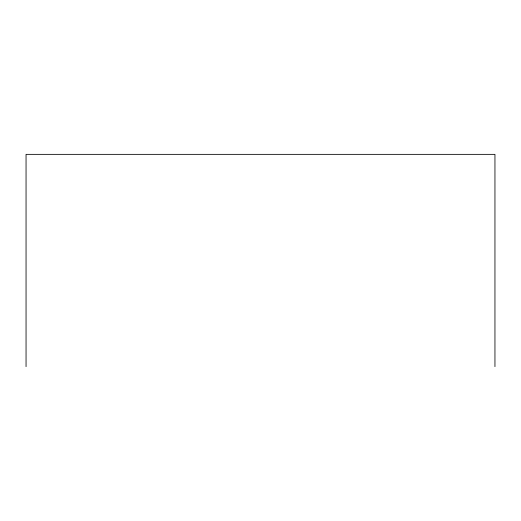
<?xml version="1.0" encoding="UTF-8"?>
<svg xmlns="http://www.w3.org/2000/svg" width="521" height="521" viewBox="0 0 521 521"><rect width="100%" height="100%" fill="white"/><g stroke="black" fill="none" stroke-linecap="round" stroke-linejoin="round"><path stroke-width="0.78" d="M494.95 366.641L494.95 154.359L26.05 154.359L26.05 366.641"/></g></svg>
